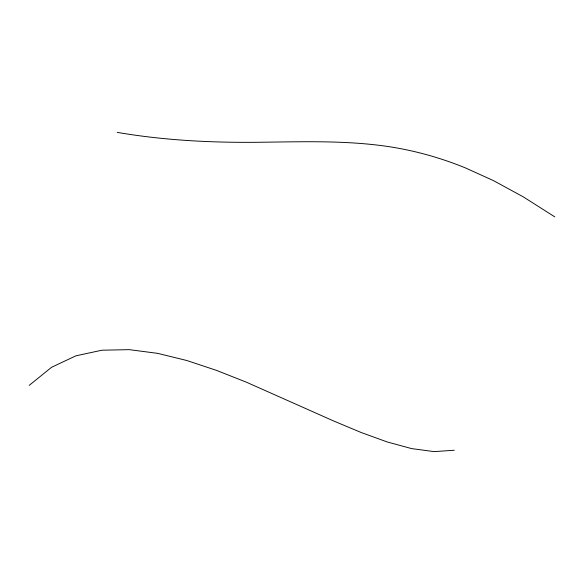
<?xml version="1.0" encoding="UTF-8"?>
<svg xmlns="http://www.w3.org/2000/svg" width="584" height="584" viewBox="0 0 584 584"><rect width="100%" height="100%" fill="white"/><g stroke="black" fill="none" stroke-linecap="round" stroke-linejoin="round"><path stroke-width="0.88" d="M29.2 385.374L51.56 367.292L75.891 355.831L101.886 350.217L129.254 349.655L157.687 353.356L186.88 360.532L216.533 370.402L246.346 382.17L333.712 421.006L361.138 432.496L387.207 441.957L411.625 448.6L434.087 451.622L454.294 450.249M117.202 132.378C166.097 140.737 215.781 143.014 265.318 142.189C306.344 141.649 347.611 140.51 388.331 146.562A264.165 202.363 23.3 0 1 465.448 167.922L493.48 180.624L523.169 196.801L554.8 216.876"/></g></svg>
